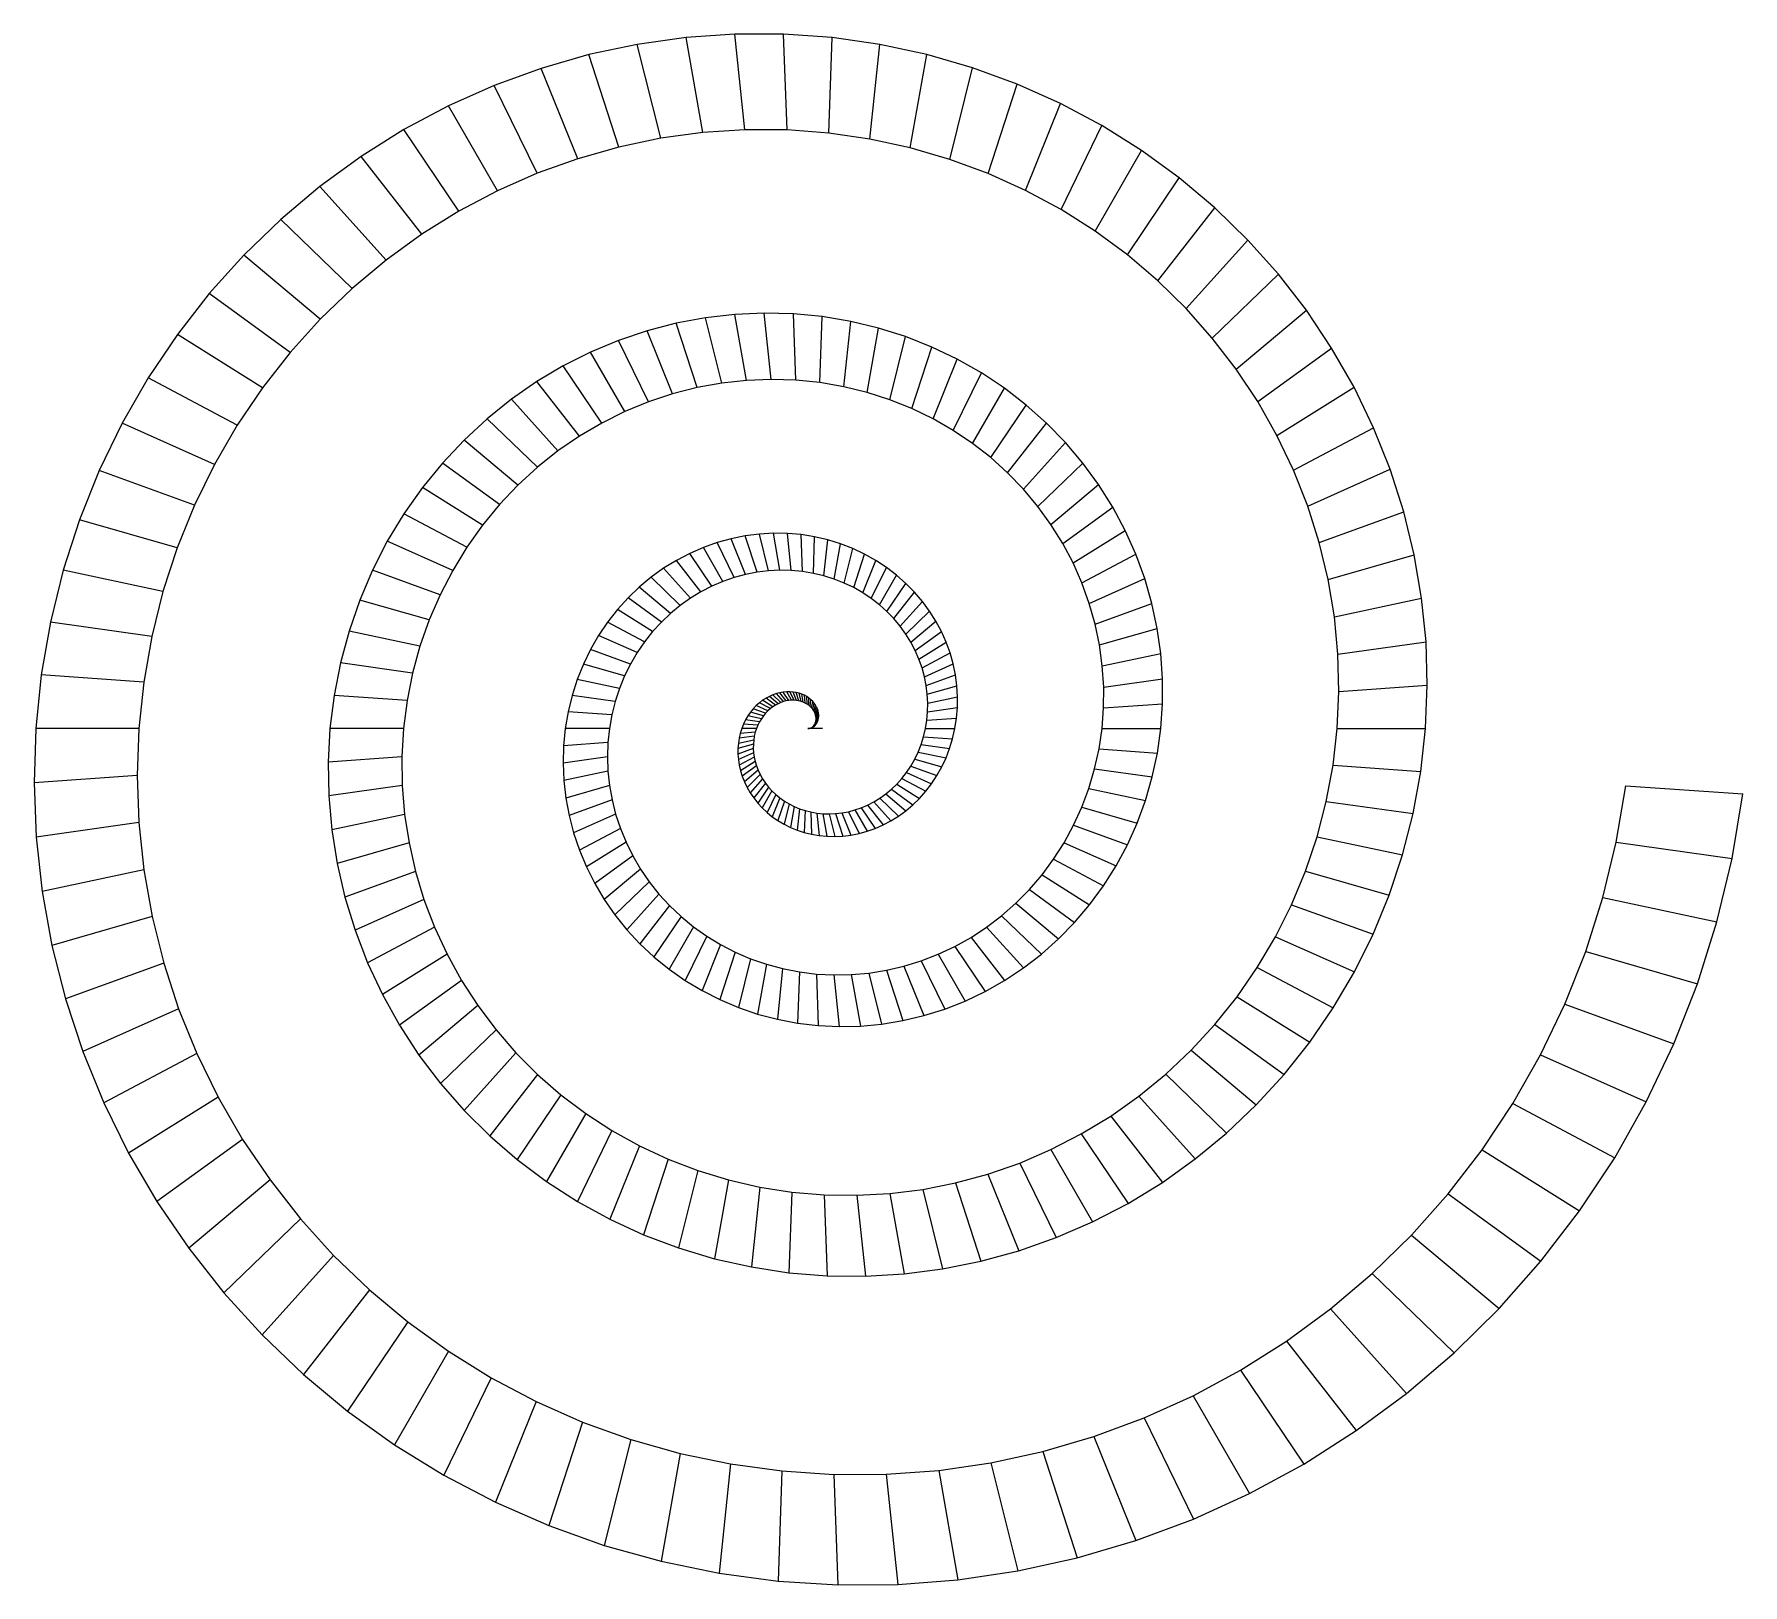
# Model space of a CAD drawing. Header units: metres. Extents: x -158 to 191, y -175 to 142.
import ezdxf

# ---------------------------------------------------------------- set-up
doc = ezdxf.new("R2010")
doc.units = ezdxf.units.M
for name, color, linetype in [('Fill', 3, 'CONTINUOUS'), ('Inner', 2, 'CONTINUOUS'), ('Outer', 1, 'CONTINUOUS')]:
    doc.layers.add(name, color=color, linetype=linetype)

msp = doc.modelspace()

# ---------------------------------------------------------------- linework, layer by layer
at = {"layer": 'Fill'}
for p, q in [((-30.02, 120.41), (-34.8, 139.56)), ((-21.44, 121.59), (-24.85, 140.96)), ((-12.84, 122.15), (-14.89, 141.65)), ((-4.26, 122.12), (-4.95, 141.64)), ((4.24, 121.48), (4.92, 140.94)), ((12.64, 120.26), (14.67, 139.56)), ((-38.55, 118.63), (-44.67, 137.47)), ((20.89, 118.47), (24.25, 137.51)), ((-46.97, 116.25), (-54.41, 134.67)), ((28.95, 116.11), (33.61, 134.81)), ((-55.24, 113.27), (-63.98, 131.18)), ((36.79, 113.21), (42.72, 131.47)), ((-63.33, 109.7), (-73.33, 127.02)), ((44.36, 109.79), (51.53, 127.53)), ((-71.19, 105.55), (-82.41, 122.18)), ((51.64, 105.87), (59.99, 123.01)), ((-78.78, 100.83), (-91.17, 116.7)), ((58.58, 101.47), (68.08, 117.92)), ((65.17, 96.62), (75.76, 112.32)), ((-86.05, 95.57), (-99.57, 110.58)), ((71.37, 91.35), (82.99, 106.22)), ((-92.98, 89.79), (-107.56, 103.87)), ((77.16, 85.69), (89.73, 99.66)), ((-99.51, 83.5), (-115.09, 96.57)), ((82.5, 79.67), (95.98, 92.68)), ((-105.63, 76.74), (-122.13, 88.73)), ((-17.57, 70.48), (-20.89, 83.8)), ((-12.53, 71.03), (-14.9, 84.49)), ((-7.49, 71.23), (-8.91, 84.76)), ((-2.48, 71.08), (-2.95, 84.61)), ((2.46, 70.58), (2.93, 84.04)), ((87.39, 73.33), (101.69, 85.32)), ((-111.28, 69.53), (-128.63, 80.38)), ((-27.59, 68.28), (-32.78, 81.14)), ((-22.6, 69.56), (-26.87, 82.68)), ((7.33, 69.74), (8.73, 83.07)), ((12.09, 68.57), (14.41, 81.7)), ((-37.33, 64.66), (-44.33, 76.79)), ((-32.51, 66.65), (-38.62, 79.17)), ((16.73, 67.08), (19.93, 79.95)), ((21.21, 65.28), (25.29, 77.83)), ((91.79, 66.69), (106.84, 77.62)), ((-42.04, 62.33), (-49.91, 73.99)), ((25.53, 63.19), (30.45, 75.36)), ((-116.43, 61.91), (-134.56, 71.55)), ((-46.6, 59.65), (-55.3, 70.78)), ((29.66, 60.81), (35.39, 72.55)), ((-50.99, 56.63), (-60.49, 67.19)), ((33.58, 58.17), (40.08, 69.43)), ((95.7, 59.8), (111.42, 69.62)), ((-55.19, 53.3), (-65.45, 63.21)), ((37.29, 55.28), (44.52, 66)), ((-121.07, 53.9), (-139.89, 62.28)), ((40.75, 52.16), (48.67, 62.3)), ((99.1, 52.69), (115.4, 61.36)), ((-59.17, 49.65), (-70.15, 58.86)), ((43.97, 48.83), (52.53, 58.34)), ((-125.15, 45.55), (-144.57, 52.62)), ((-62.91, 45.71), (-74.56, 54.17)), ((46.92, 45.31), (56.08, 54.15)), ((101.98, 45.4), (118.79, 52.89)), ((-66.39, 41.48), (-78.65, 49.15)), ((49.59, 41.61), (59.3, 49.76)), ((-128.66, 36.89), (-148.59, 42.61)), ((-69.58, 37), (-82.41, 43.82)), ((51.99, 37.77), (62.18, 45.18)), ((104.32, 37.97), (121.55, 44.24)), ((-12.7, 31.44), (-15.65, 38.74)), ((-10.36, 31.9), (-12.77, 39.32)), ((-8.02, 32.18), (-9.89, 39.69)), ((-5.7, 32.3), (-7.03, 39.85)), ((-3.39, 32.25), (-4.18, 39.81)), ((-1.12, 32.04), (-1.38, 39.57)), ((1.11, 31.67), (1.37, 39.13)), ((3.27, 31.16), (4.05, 38.51)), ((54.09, 33.8), (64.72, 40.44)), ((-72.47, 32.27), (-85.81, 38.2)), ((-19.6, 29.05), (-24.11, 35.74)), ((-17.33, 30.02), (-21.33, 36.95)), ((-15.03, 30.82), (-18.51, 37.95)), ((5.38, 30.49), (6.65, 37.71)), ((7.4, 29.69), (9.16, 36.74)), ((9.34, 28.76), (11.57, 35.61)), ((55.89, 29.72), (66.9, 35.57)), ((106.13, 30.43), (123.69, 35.47)), ((-131.57, 27.97), (-151.91, 32.29)), ((-75.04, 27.31), (-88.82, 32.33)), ((-23.96, 26.61), (-29.45, 32.7)), ((-21.81, 27.92), (-26.82, 34.32)), ((11.19, 27.7), (13.87, 34.32)), ((12.94, 26.54), (16.04, 32.89)), ((-28.02, 23.51), (-34.4, 28.87)), ((-26.03, 25.14), (-31.98, 30.88)), ((14.58, 25.26), (18.08, 31.32)), ((16.11, 23.89), (19.99, 29.63)), ((57.4, 25.55), (68.72, 30.6)), ((-77.26, 22.16), (-91.43, 26.22)), ((-29.9, 21.72), (-36.7, 26.66)), ((17.52, 22.43), (21.75, 27.84)), ((18.81, 20.89), (23.36, 25.94)), ((58.59, 21.33), (70.18, 25.54)), ((107.41, 22.83), (125.21, 26.61)), ((-133.85, 18.81), (-154.52, 21.72)), ((-33.32, 17.72), (-40.85, 21.72)), ((-31.67, 19.79), (-38.85, 24.28)), ((19.97, 19.28), (24.81, 23.96)), ((21, 17.62), (26.1, 21.9)), ((-79.14, 16.82), (-93.62, 19.9)), ((-34.83, 15.51), (-42.69, 19.01)), ((21.89, 15.91), (27.23, 19.78)), ((22.65, 14.16), (28.2, 17.62)), ((59.48, 17.06), (71.27, 20.44)), ((108.14, 15.2), (126.1, 17.72)), ((-36.2, 13.17), (-44.34, 16.14)), ((23.28, 12.38), (28.99, 15.42)), ((60.06, 12.77), (72, 15.3)), ((-135.5, 9.48), (-156.39, 10.94)), ((-80.64, 11.33), (-95.37, 13.4)), ((-37.4, 10.73), (-45.8, 13.13)), ((23.78, 10.59), (29.62, 13.19)), ((24.14, 8.78), (30.09, 10.95)), ((-38.45, 8.17), (-47.06, 10)), ((-4.96, 5.5), (-6.43, 7.14)), ((-4.41, 5.64), (-5.72, 7.32)), ((-3.87, 5.73), (-5.02, 7.44)), ((-3.33, 5.77), (-4.33, 7.51)), ((-2.82, 5.77), (-3.66, 7.51)), ((-2.32, 5.73), (-3.01, 7.46)), ((-1.84, 5.65), (-2.39, 7.36)), ((-1.38, 5.53), (-1.8, 7.21)), ((-0.95, 5.38), (-1.24, 7.02)), ((24.36, 6.99), (30.39, 8.71)), ((60.34, 8.48), (72.36, 10.17)), ((108.34, 7.58), (126.36, 8.84)), ((-81.77, 5.72), (-96.66, 6.76)), ((-39.32, 5.53), (-48.1, 6.76)), ((-8.63, 3.14), (-11.14, 4.05)), ((-8.15, 3.63), (-10.53, 4.69)), ((-7.65, 4.07), (-9.89, 5.26)), ((-7.14, 4.46), (-9.23, 5.77)), ((-6.6, 4.8), (-8.54, 6.21)), ((-6.06, 5.08), (-7.84, 6.58)), ((-5.51, 5.32), (-7.14, 6.89)), ((-0.55, 5.2), (-0.71, 6.79)), ((-0.17, 4.99), (-0.23, 6.52)), ((0.17, 4.76), (0.22, 6.22)), ((0.47, 4.5), (0.62, 5.89)), ((0.75, 4.23), (0.98, 5.54)), ((0.98, 3.95), (1.29, 5.18)), ((1.19, 3.65), (1.56, 4.79)), ((1.35, 3.35), (1.78, 4.4)), ((1.49, 3.05), (1.95, 4.01)), ((1.58, 2.74), (2.08, 3.61)), ((24.43, 3.43), (30.5, 4.29)), ((24.46, 5.2), (30.52, 6.49)), ((60.32, 4.22), (72.36, 5.06)), ((-136.5, 0), (-157.5, 0)), ((-82.5, 0), (-97.5, 0)), ((-40.5, 0), (-49.5, 0)), ((-40, 2.8), (-48.91, 3.42)), ((-10.5, 0), (-13.5, 0)), ((-10.21, 0.71), (-13.14, 0.92)), ((-9.87, 1.39), (-12.71, 1.79)), ((-9.49, 2.02), (-12.23, 2.6)), ((-9.08, 2.6), (-11.71, 3.36)), ((0, 0), (0, 0)), ((0.2, 0.01), (0.27, 0.02)), ((0.4, 0.06), (0.53, 0.07)), ((0.59, 0.13), (0.79, 0.17)), ((0.78, 0.22), (1.04, 0.3)), ((0.96, 0.35), (1.27, 0.46)), ((1.12, 0.5), (1.49, 0.66)), ((1.27, 0.67), (1.68, 0.89)), ((1.4, 0.87), (1.85, 1.16)), ((1.5, 1.09), (1.99, 1.45)), ((1.59, 1.33), (2.1, 1.76)), ((1.65, 2.44), (2.17, 3.22)), ((1.65, 1.59), (2.17, 2.1)), ((1.68, 2.15), (2.21, 2.83)), ((1.68, 1.86), (2.21, 2.46)), ((24.27, 1.7), (30.33, 2.12)), ((-40.8, -2.85), (-49.85, -3.49)), ((-11.13, -3.19), (-14.27, -4.09)), ((-11.06, -2.35), (-14.19, -3.02)), ((-10.93, -1.54), (-14.03, -1.97)), ((-10.74, -0.75), (-13.8, -0.97)), ((23.11, -3.25), (28.92, -4.06)), ((23.61, -1.65), (29.53, -2.06)), ((24, 0), (30, 0)), ((60, 0), (72, 0)), ((108, 0), (126, 0)), ((-82.83, -5.79), (-97.86, -6.84)), ((-40.9, -5.75), (-49.95, -7.02)), ((-11.14, -4.05), (-14.27, -5.19)), ((-11.08, -4.93), (-14.18, -6.32)), ((-10.95, -5.82), (-14.01, -7.45)), ((-10.75, -6.72), (-13.75, -8.59)), ((21.8, -6.25), (27.31, -7.83)), ((22.5, -4.78), (28.18, -5.99)), ((59.39, -4.15), (71.29, -4.99)), ((-136.83, -9.57), (-157.85, -11.04)), ((-40.8, -8.67), (-49.79, -10.58)), ((-10.48, -7.62), (-13.4, -9.73)), ((-10.14, -8.51), (-12.95, -10.87)), ((-9.73, -9.39), (-12.41, -11.99)), ((-9.24, -10.26), (-11.78, -13.08)), ((19.16, -10.19), (24.05, -12.79)), ((20.12, -8.96), (25.24, -11.24)), ((21, -7.64), (26.33, -9.58)), ((58.49, -8.22), (70.25, -9.87)), ((107.14, -7.49), (125.03, -8.74)), ((-82.76, -11.63), (-97.74, -13.74)), ((-40.48, -11.61), (-49.39, -14.16)), ((-8.68, -11.1), (-11.06, -14.15)), ((-8.04, -11.92), (-10.24, -15.18)), ((-7.33, -12.7), (-9.33, -16.17)), ((-6.56, -13.44), (-8.34, -17.1)), ((15.89, -13.33), (19.97, -16.76)), ((17.04, -12.38), (21.41, -15.55)), ((18.13, -11.33), (22.77, -14.23)), ((57.33, -12.19), (68.87, -14.64)), ((166.86, -11.67), (190.73, -13.34)), ((-39.95, -14.54), (-48.72, -17.73)), ((-5.71, -14.14), (-7.26, -17.97)), ((-4.8, -14.78), (-6.1, -18.77)), ((-3.83, -15.36), (-4.86, -19.5)), ((-2.8, -15.88), (-3.55, -20.15)), ((-1.72, -16.34), (-2.18, -20.71)), ((-0.58, -16.71), (-0.74, -21.18)), ((0.59, -17.01), (0.75, -21.55)), ((1.81, -17.23), (2.29, -21.81)), ((3.06, -17.36), (3.87, -21.96)), ((4.34, -17.4), (5.48, -21.99)), ((5.64, -17.35), (7.12, -21.91)), ((6.95, -17.2), (8.77, -21.71)), ((8.27, -16.95), (10.43, -21.38)), ((9.58, -16.6), (12.08, -20.93)), ((10.89, -16.15), (13.73, -20.35)), ((12.19, -15.6), (15.35, -19.64)), ((13.45, -14.94), (16.93, -18.81)), ((14.69, -14.19), (18.48, -17.85)), ((55.89, -16.03), (67.17, -19.26)), ((105.76, -14.86), (123.46, -17.35)), ((-136.49, -19.18), (-157.42, -22.12)), ((-82.27, -17.49), (-97.14, -20.65)), ((-39.22, -17.46), (-47.8, -21.28)), ((-38.26, -20.35), (-46.62, -24.79)), ((54.21, -19.73), (65.17, -23.72)), ((-81.37, -23.33), (-96.04, -27.54)), ((-37.1, -23.18), (-45.18, -28.23)), ((52.28, -23.28), (62.88, -27.99)), ((103.89, -22.08), (121.3, -25.78)), ((164.92, -23.18), (188.55, -26.5)), ((-35.73, -25.96), (-43.49, -31.6)), ((50.12, -26.65), (60.31, -32.07)), ((-135.48, -28.8), (-156.22, -33.2)), ((-80.05, -29.14), (-94.46, -34.38)), ((-34.15, -28.65), (-41.55, -34.87)), ((-32.36, -31.25), (-39.36, -38.01)), ((47.76, -29.84), (57.48, -35.92)), ((101.52, -29.11), (118.57, -34)), ((-30.38, -33.74), (-36.94, -41.03)), ((45.19, -32.83), (54.41, -39.53)), ((162.18, -34.47), (185.46, -39.42)), ((-78.32, -34.87), (-92.38, -41.13)), ((-28.21, -36.11), (-34.29, -43.89)), ((-25.86, -38.34), (-31.41, -46.57)), ((39.53, -38.18), (47.64, -46)), ((42.44, -35.62), (51.13, -42.9)), ((98.69, -35.92), (115.29, -41.96)), ((-133.79, -38.36), (-154.23, -44.22)), ((-76.17, -40.5), (-89.83, -47.76)), ((-23.33, -40.41), (-28.33, -49.07)), ((36.47, -40.51), (43.97, -48.83)), ((-20.64, -42.32), (-25.06, -51.37)), ((-17.8, -44.05), (-21.6, -53.45)), ((29.98, -44.45), (36.17, -53.62)), ((33.28, -42.6), (40.14, -51.37)), ((95.4, -42.47), (111.48, -49.63)), ((-131.42, -47.83), (-151.46, -55.13)), ((-73.62, -46), (-86.8, -54.24)), ((-14.81, -45.59), (-17.97, -55.29)), ((-11.7, -46.93), (-14.18, -56.89)), ((-8.47, -48.05), (-10.27, -58.23)), ((19.58, -48.47), (23.66, -58.55)), ((23.11, -47.39), (27.91, -57.21)), ((26.58, -46.04), (32.08, -55.57)), ((91.68, -48.75), (107.16, -56.98)), ((158.68, -45.5), (181.5, -52.04)), ((-70.68, -51.35), (-83.3, -60.52)), ((-5.15, -48.96), (-6.23, -59.3)), ((-1.73, -49.63), (-2.1, -60.09)), ((1.75, -50.06), (2.12, -60.59)), ((5.28, -50.25), (6.39, -60.79)), ((8.85, -50.19), (10.7, -60.69)), ((12.43, -49.87), (15.03, -60.29)), ((16.02, -49.3), (19.36, -59.57)), ((87.56, -54.71), (102.37, -63.97)), ((-128.38, -57.16), (-147.93, -65.86)), ((-67.34, -56.51), (-79.34, -66.58)), ((154.44, -56.21), (176.68, -64.31)), ((-63.63, -61.45), (-74.95, -72.38)), ((83.05, -60.34), (97.13, -70.57)), ((-59.56, -66.14), (-70.13, -77.89)), ((78.19, -65.61), (91.47, -76.75)), ((-124.67, -66.29), (-143.63, -76.37)), ((149.48, -66.55), (171.04, -76.15)), ((-55.14, -70.57), (-64.91, -83.08)), ((73.01, -70.5), (85.43, -82.5)), ((-120.32, -75.19), (-138.58, -86.6)), ((-50.39, -74.71), (-59.3, -87.92)), ((67.52, -74.99), (79.03, -87.77)), ((143.83, -76.48), (164.61, -87.53)), ((-45.33, -78.52), (-53.33, -92.38)), ((61.77, -79.06), (72.31, -92.56)), ((-39.99, -81.99), (-47.03, -96.43)), ((55.78, -82.69), (65.32, -96.84)), ((-115.33, -83.79), (-132.81, -96.49)), ((-34.38, -85.1), (-40.43, -100.06)), ((49.58, -85.88), (58.08, -100.6)), ((137.54, -85.94), (157.44, -98.38)), ((-28.53, -87.82), (-33.54, -103.23)), ((-22.47, -90.14), (-26.41, -105.92)), ((43.22, -88.61), (50.64, -103.83)), ((-109.73, -92.07), (-126.33, -106)), ((-16.23, -92.04), (-19.07, -108.13)), ((-9.83, -93.51), (-11.54, -109.82)), ((23.43, -93.99), (27.48, -110.23)), ((30.11, -92.67), (35.3, -108.65)), ((36.72, -90.88), (43.04, -106.52)), ((-3.3, -94.53), (-3.88, -110.99)), ((3.32, -95.1), (3.9, -111.62)), ((10.01, -95.2), (11.74, -111.71)), ((16.72, -94.83), (19.62, -111.25)), ((130.62, -94.9), (149.55, -108.66)), ((-103.53, -99.98), (-119.16, -115.07)), ((123.13, -103.32), (141.01, -118.32)), ((-96.76, -107.46), (-111.35, -123.66)), ((115.11, -111.16), (131.85, -127.32)), ((-89.45, -114.49), (-102.91, -131.72)), ((106.6, -118.39), (122.12, -135.63)), ((-81.63, -121.02), (-93.9, -139.21)), ((97.64, -124.97), (111.88, -143.2)), ((-73.33, -127.02), (-84.33, -146.07)), ((-64.6, -132.44), (-74.27, -152.28)), ((88.28, -130.89), (101.18, -150.01)), ((-55.46, -137.27), (-63.75, -157.79)), ((78.58, -136.11), (90.08, -156.03)), ((-45.96, -141.46), (-52.82, -162.57)), ((68.59, -140.62), (78.64, -161.23)), ((-36.15, -145), (-41.54, -166.6)), ((58.34, -144.41), (66.91, -165.61)), ((-26.07, -147.85), (-29.95, -169.84)), ((37.34, -149.75), (42.84, -171.81)), ((47.91, -147.45), (54.96, -169.14)), ((-15.77, -150), (-18.11, -172.28)), ((-5.29, -151.43), (-6.07, -173.89)), ((5.31, -152.13), (6.1, -174.65)), ((15.99, -152.09), (18.35, -174.57)), ((26.68, -151.3), (30.61, -173.62))]:
    msp.add_line(p, q, dxfattribs=at)
at = {"layer": 'Inner'}
for p, q in [((-12.84, 122.15), (-21.44, 121.59)), ((-4.26, 122.12), (-12.84, 122.15)), ((4.24, 121.48), (-4.26, 122.12)), ((-38.55, 118.63), (-46.97, 116.25)), ((-30.02, 120.41), (-38.55, 118.63)), ((-21.44, 121.59), (-30.02, 120.41)), ((12.64, 120.26), (4.24, 121.48)), ((20.89, 118.47), (12.64, 120.26)), ((-46.97, 116.25), (-55.24, 113.27)), ((28.95, 116.11), (20.89, 118.47)), ((36.79, 113.21), (28.95, 116.11)), ((-55.24, 113.27), (-63.33, 109.7)), ((44.36, 109.79), (36.79, 113.21)), ((-63.33, 109.7), (-71.19, 105.55)), ((51.64, 105.87), (44.36, 109.79)), ((-71.19, 105.55), (-78.78, 100.83)), ((58.58, 101.47), (51.64, 105.87)), ((65.17, 96.62), (58.58, 101.47)), ((-78.78, 100.83), (-86.05, 95.57)), ((-86.05, 95.57), (-92.98, 89.79)), ((71.37, 91.35), (65.17, 96.62)), ((77.16, 85.69), (71.37, 91.35)), ((-92.98, 89.79), (-99.51, 83.5)), ((82.5, 79.67), (77.16, 85.69)), ((-99.51, 83.5), (-105.63, 76.74)), ((-105.63, 76.74), (-111.28, 69.53)), ((87.39, 73.33), (82.5, 79.67)), ((91.79, 66.69), (87.39, 73.33)), ((-17.57, 70.48), (-22.6, 69.56)), ((-12.53, 71.03), (-17.57, 70.48)), ((-7.49, 71.23), (-12.53, 71.03)), ((-2.48, 71.08), (-7.49, 71.23)), ((2.46, 70.58), (-2.48, 71.08)), ((7.33, 69.74), (2.46, 70.58)), ((12.09, 68.57), (7.33, 69.74)), ((-111.28, 69.53), (-116.43, 61.91)), ((-32.51, 66.65), (-37.33, 64.66)), ((-27.59, 68.28), (-32.51, 66.65)), ((-22.6, 69.56), (-27.59, 68.28)), ((16.73, 67.08), (12.09, 68.57)), ((21.21, 65.28), (16.73, 67.08)), ((95.7, 59.8), (91.79, 66.69)), ((-37.33, 64.66), (-42.04, 62.33)), ((25.53, 63.19), (21.21, 65.28)), ((29.66, 60.81), (25.53, 63.19)), ((-116.43, 61.91), (-121.07, 53.9)), ((-46.6, 59.65), (-50.99, 56.63)), ((-42.04, 62.33), (-46.6, 59.65)), ((33.58, 58.17), (29.66, 60.81)), ((99.1, 52.69), (95.7, 59.8)), ((-50.99, 56.63), (-55.19, 53.3)), ((37.29, 55.28), (33.58, 58.17)), ((-121.07, 53.9), (-125.15, 45.55)), ((-55.19, 53.3), (-59.17, 49.65)), ((40.75, 52.16), (37.29, 55.28)), ((101.98, 45.4), (99.1, 52.69)), ((-59.17, 49.65), (-62.91, 45.71)), ((43.97, 48.83), (40.75, 52.16)), ((46.92, 45.31), (43.97, 48.83)), ((-125.15, 45.55), (-128.66, 36.89)), ((-62.91, 45.71), (-66.39, 41.48)), ((104.32, 37.97), (101.98, 45.4)), ((49.59, 41.61), (46.92, 45.31)), ((-66.39, 41.48), (-69.58, 37)), ((51.99, 37.77), (49.59, 41.61)), ((-128.66, 36.89), (-131.57, 27.97)), ((-69.58, 37), (-72.47, 32.27)), ((54.09, 33.8), (51.99, 37.77)), ((106.13, 30.43), (104.32, 37.97)), ((-72.47, 32.27), (-75.04, 27.31)), ((-12.7, 31.44), (-15.03, 30.82)), ((-10.36, 31.9), (-12.7, 31.44)), ((-8.02, 32.18), (-10.36, 31.9)), ((-5.7, 32.3), (-8.02, 32.18)), ((-3.39, 32.25), (-5.7, 32.3)), ((-1.12, 32.04), (-3.39, 32.25)), ((1.11, 31.67), (-1.12, 32.04)), ((3.27, 31.16), (1.11, 31.67)), ((55.89, 29.72), (54.09, 33.8)), ((-131.57, 27.97), (-133.85, 18.81)), ((-21.81, 27.92), (-23.96, 26.61)), ((-19.6, 29.05), (-21.81, 27.92)), ((-17.33, 30.02), (-19.6, 29.05)), ((-15.03, 30.82), (-17.33, 30.02)), ((5.38, 30.49), (3.27, 31.16)), ((7.4, 29.69), (5.38, 30.49)), ((9.34, 28.76), (7.4, 29.69)), ((11.19, 27.7), (9.34, 28.76)), ((57.4, 25.55), (55.89, 29.72)), ((107.41, 22.83), (106.13, 30.43)), ((-75.04, 27.31), (-77.26, 22.16)), ((-26.03, 25.14), (-28.02, 23.51)), ((-23.96, 26.61), (-26.03, 25.14)), ((12.94, 26.54), (11.19, 27.7)), ((14.58, 25.26), (12.94, 26.54)), ((16.11, 23.89), (14.58, 25.26)), ((58.59, 21.33), (57.4, 25.55)), ((-77.26, 22.16), (-79.14, 16.82)), ((-29.9, 21.72), (-31.67, 19.79)), ((-28.02, 23.51), (-29.9, 21.72)), ((17.52, 22.43), (16.11, 23.89)), ((18.81, 20.89), (17.52, 22.43)), ((59.48, 17.06), (58.59, 21.33)), ((108.14, 15.2), (107.41, 22.83)), ((-133.85, 18.81), (-135.5, 9.48)), ((-33.32, 17.72), (-34.83, 15.51)), ((-31.67, 19.79), (-33.32, 17.72)), ((19.97, 19.28), (18.81, 20.89)), ((21, 17.62), (19.97, 19.28)), ((21.89, 15.91), (21, 17.62)), ((-79.14, 16.82), (-80.64, 11.33)), ((-34.83, 15.51), (-36.2, 13.17)), ((22.65, 14.16), (21.89, 15.91)), ((23.28, 12.38), (22.65, 14.16)), ((60.06, 12.77), (59.48, 17.06)), ((108.34, 7.58), (108.14, 15.2)), ((-80.64, 11.33), (-81.77, 5.72)), ((-37.4, 10.73), (-38.45, 8.17)), ((-36.2, 13.17), (-37.4, 10.73)), ((23.78, 10.59), (23.28, 12.38)), ((24.14, 8.78), (23.78, 10.59)), ((60.34, 8.48), (60.06, 12.77)), ((-135.5, 9.48), (-136.5, 0)), ((-38.45, 8.17), (-39.32, 5.53)), ((24.36, 6.99), (24.14, 8.78)), ((24.46, 5.2), (24.36, 6.99)), ((60.32, 4.22), (60.34, 8.48)), ((108, 0), (108.34, 7.58)), ((-81.77, 5.72), (-82.5, 0)), ((-39.32, 5.53), (-40, 2.8)), ((-8.15, 3.63), (-8.63, 3.14)), ((-7.65, 4.07), (-8.15, 3.63)), ((-7.14, 4.46), (-7.65, 4.07)), ((-6.6, 4.8), (-7.14, 4.46)), ((-6.06, 5.08), (-6.6, 4.8)), ((-5.51, 5.32), (-6.06, 5.08)), ((-4.96, 5.5), (-5.51, 5.32)), ((-4.41, 5.64), (-4.96, 5.5)), ((-3.87, 5.73), (-4.41, 5.64)), ((-3.33, 5.77), (-3.87, 5.73)), ((-2.82, 5.77), (-3.33, 5.77)), ((-2.32, 5.73), (-2.82, 5.77)), ((-1.84, 5.65), (-2.32, 5.73)), ((-1.38, 5.53), (-1.84, 5.65)), ((-0.95, 5.38), (-1.38, 5.53)), ((-0.55, 5.2), (-0.95, 5.38)), ((-0.17, 4.99), (-0.55, 5.2)), ((0.17, 4.76), (-0.17, 4.99)), ((0.47, 4.5), (0.17, 4.76)), ((0.75, 4.23), (0.47, 4.5)), ((0.98, 3.95), (0.75, 4.23)), ((1.19, 3.65), (0.98, 3.95)), ((1.35, 3.35), (1.19, 3.65)), ((24.43, 3.43), (24.46, 5.2)), ((60, 0), (60.32, 4.22)), ((-136.5, 0), (-136.83, -9.57)), ((-82.5, 0), (-82.83, -5.79)), ((-40.5, 0), (-40.8, -2.85)), ((-40, 2.8), (-40.5, 0)), ((-10.5, 0), (-10.74, -0.75)), ((-10.21, 0.71), (-10.5, 0)), ((-9.87, 1.39), (-10.21, 0.71)), ((-9.49, 2.02), (-9.87, 1.39)), ((-9.08, 2.6), (-9.49, 2.02)), ((-8.63, 3.14), (-9.08, 2.6)), ((0, 0), (0.2, 0.01)), ((3, 0), (0, 0)), ((0.2, 0.01), (0.4, 0.06)), ((0.4, 0.06), (0.59, 0.13)), ((0.59, 0.13), (0.78, 0.22)), ((0.78, 0.22), (0.96, 0.35)), ((0.96, 0.35), (1.12, 0.5)), ((1.12, 0.5), (1.27, 0.67)), ((1.27, 0.67), (1.4, 0.87)), ((1.49, 3.05), (1.35, 3.35)), ((1.4, 0.87), (1.5, 1.09)), ((1.58, 2.74), (1.49, 3.05)), ((1.5, 1.09), (1.59, 1.33)), ((1.65, 2.44), (1.58, 2.74)), ((1.59, 1.33), (1.65, 1.59)), ((1.68, 2.15), (1.65, 2.44)), ((1.65, 1.59), (1.68, 1.86)), ((1.68, 1.86), (1.68, 2.15)), ((24, 0), (24.27, 1.7)), ((24.27, 1.7), (24.43, 3.43)), ((-40.8, -2.85), (-40.9, -5.75)), ((-11.13, -3.19), (-11.14, -4.05)), ((-11.06, -2.35), (-11.13, -3.19)), ((-10.93, -1.54), (-11.06, -2.35)), ((-10.74, -0.75), (-10.93, -1.54)), ((22.5, -4.78), (23.11, -3.25)), ((23.11, -3.25), (23.61, -1.65)), ((23.61, -1.65), (24, 0)), ((59.39, -4.15), (60, 0)), ((107.14, -7.49), (108, 0)), ((-82.83, -5.79), (-82.76, -11.63)), ((-40.9, -5.75), (-40.8, -8.67)), ((-11.14, -4.05), (-11.08, -4.93)), ((-11.08, -4.93), (-10.95, -5.82)), ((-10.95, -5.82), (-10.75, -6.72)), ((-10.75, -6.72), (-10.48, -7.62)), ((21, -7.64), (21.8, -6.25)), ((21.8, -6.25), (22.5, -4.78)), ((58.49, -8.22), (59.39, -4.15)), ((-136.83, -9.57), (-136.49, -19.18)), ((-40.8, -8.67), (-40.48, -11.61)), ((-10.48, -7.62), (-10.14, -8.51)), ((-10.14, -8.51), (-9.73, -9.39)), ((-9.73, -9.39), (-9.24, -10.26)), ((-9.24, -10.26), (-8.68, -11.1)), ((18.13, -11.33), (19.16, -10.19)), ((19.16, -10.19), (20.12, -8.96)), ((20.12, -8.96), (21, -7.64)), ((57.33, -12.19), (58.49, -8.22)), ((105.76, -14.86), (107.14, -7.49)), ((-82.76, -11.63), (-82.27, -17.49)), ((-40.48, -11.61), (-39.95, -14.54)), ((-8.68, -11.1), (-8.04, -11.92)), ((-8.04, -11.92), (-7.33, -12.7)), ((-7.33, -12.7), (-6.56, -13.44)), ((-6.56, -13.44), (-5.71, -14.14)), ((14.69, -14.19), (15.89, -13.33)), ((15.89, -13.33), (17.04, -12.38)), ((17.04, -12.38), (18.13, -11.33)), ((55.89, -16.03), (57.33, -12.19)), ((164.92, -23.18), (166.86, -11.67)), ((-39.95, -14.54), (-39.22, -17.46)), ((-5.71, -14.14), (-4.8, -14.78)), ((-4.8, -14.78), (-3.83, -15.36)), ((-3.83, -15.36), (-2.8, -15.88)), ((-2.8, -15.88), (-1.72, -16.34)), ((-1.72, -16.34), (-0.58, -16.71)), ((-0.58, -16.71), (0.59, -17.01)), ((0.59, -17.01), (1.81, -17.23)), ((1.81, -17.23), (3.06, -17.36)), ((3.06, -17.36), (4.34, -17.4)), ((4.34, -17.4), (5.64, -17.35)), ((5.64, -17.35), (6.95, -17.2)), ((6.95, -17.2), (8.27, -16.95)), ((8.27, -16.95), (9.58, -16.6)), ((9.58, -16.6), (10.89, -16.15)), ((10.89, -16.15), (12.19, -15.6)), ((12.19, -15.6), (13.45, -14.94)), ((13.45, -14.94), (14.69, -14.19)), ((54.21, -19.73), (55.89, -16.03)), ((103.89, -22.08), (105.76, -14.86)), ((-136.49, -19.18), (-135.48, -28.8)), ((-82.27, -17.49), (-81.37, -23.33)), ((-39.22, -17.46), (-38.26, -20.35)), ((-38.26, -20.35), (-37.1, -23.18)), ((52.28, -23.28), (54.21, -19.73)), ((-81.37, -23.33), (-80.05, -29.14)), ((-37.1, -23.18), (-35.73, -25.96)), ((50.12, -26.65), (52.28, -23.28)), ((101.52, -29.11), (103.89, -22.08)), ((162.18, -34.47), (164.92, -23.18)), ((-35.73, -25.96), (-34.15, -28.65)), ((47.76, -29.84), (50.12, -26.65)), ((-135.48, -28.8), (-133.79, -38.36)), ((-80.05, -29.14), (-78.32, -34.87)), ((-34.15, -28.65), (-32.36, -31.25)), ((-32.36, -31.25), (-30.38, -33.74)), ((45.19, -32.83), (47.76, -29.84)), ((98.69, -35.92), (101.52, -29.11)), ((-30.38, -33.74), (-28.21, -36.11)), ((42.44, -35.62), (45.19, -32.83)), ((158.68, -45.5), (162.18, -34.47)), ((-78.32, -34.87), (-76.17, -40.5)), ((-28.21, -36.11), (-25.86, -38.34)), ((-25.86, -38.34), (-23.33, -40.41)), ((36.47, -40.51), (39.53, -38.18)), ((39.53, -38.18), (42.44, -35.62)), ((95.4, -42.47), (98.69, -35.92)), ((-133.79, -38.36), (-131.42, -47.83)), ((-76.17, -40.5), (-73.62, -46)), ((-23.33, -40.41), (-20.64, -42.32)), ((33.28, -42.6), (36.47, -40.51)), ((-20.64, -42.32), (-17.8, -44.05)), ((-17.8, -44.05), (-14.81, -45.59)), ((26.58, -46.04), (29.98, -44.45)), ((29.98, -44.45), (33.28, -42.6)), ((91.68, -48.75), (95.4, -42.47)), ((-131.42, -47.83), (-128.38, -57.16)), ((-73.62, -46), (-70.68, -51.35)), ((-14.81, -45.59), (-11.7, -46.93)), ((-11.7, -46.93), (-8.47, -48.05)), ((-8.47, -48.05), (-5.15, -48.96)), ((16.02, -49.3), (19.58, -48.47)), ((19.58, -48.47), (23.11, -47.39)), ((23.11, -47.39), (26.58, -46.04)), ((87.56, -54.71), (91.68, -48.75)), ((154.44, -56.21), (158.68, -45.5)), ((-70.68, -51.35), (-67.34, -56.51)), ((-5.15, -48.96), (-1.73, -49.63)), ((-1.73, -49.63), (1.75, -50.06)), ((1.75, -50.06), (5.28, -50.25)), ((5.28, -50.25), (8.85, -50.19)), ((8.85, -50.19), (12.43, -49.87)), ((12.43, -49.87), (16.02, -49.3)), ((83.05, -60.34), (87.56, -54.71)), ((-128.38, -57.16), (-124.67, -66.29)), ((-67.34, -56.51), (-63.63, -61.45)), ((149.48, -66.55), (154.44, -56.21)), ((-63.63, -61.45), (-59.56, -66.14)), ((78.19, -65.61), (83.05, -60.34)), ((-59.56, -66.14), (-55.14, -70.57)), ((73.01, -70.5), (78.19, -65.61)), ((-124.67, -66.29), (-120.32, -75.19)), ((143.83, -76.48), (149.48, -66.55)), ((-55.14, -70.57), (-50.39, -74.71)), ((67.52, -74.99), (73.01, -70.5)), ((-120.32, -75.19), (-115.33, -83.79)), ((-50.39, -74.71), (-45.33, -78.52)), ((61.77, -79.06), (67.52, -74.99)), ((137.54, -85.94), (143.83, -76.48)), ((-45.33, -78.52), (-39.99, -81.99)), ((55.78, -82.69), (61.77, -79.06)), ((-39.99, -81.99), (-34.38, -85.1)), ((49.58, -85.88), (55.78, -82.69)), ((-115.33, -83.79), (-109.73, -92.07)), ((-34.38, -85.1), (-28.53, -87.82)), ((43.22, -88.61), (49.58, -85.88)), ((130.62, -94.9), (137.54, -85.94)), ((-28.53, -87.82), (-22.47, -90.14)), ((-22.47, -90.14), (-16.23, -92.04)), ((36.72, -90.88), (43.22, -88.61)), ((-109.73, -92.07), (-103.53, -99.98)), ((-16.23, -92.04), (-9.83, -93.51)), ((-9.83, -93.51), (-3.3, -94.53)), ((16.72, -94.83), (23.43, -93.99)), ((23.43, -93.99), (30.11, -92.67)), ((30.11, -92.67), (36.72, -90.88)), ((-3.3, -94.53), (3.32, -95.1)), ((3.32, -95.1), (10.01, -95.2)), ((10.01, -95.2), (16.72, -94.83)), ((123.13, -103.32), (130.62, -94.9)), ((-103.53, -99.98), (-96.76, -107.46)), ((115.11, -111.16), (123.13, -103.32)), ((-96.76, -107.46), (-89.45, -114.49)), ((106.6, -118.39), (115.11, -111.16)), ((-89.45, -114.49), (-81.63, -121.02)), ((97.64, -124.97), (106.6, -118.39)), ((-81.63, -121.02), (-73.33, -127.02)), ((88.28, -130.89), (97.64, -124.97)), ((-73.33, -127.02), (-64.6, -132.44)), ((-64.6, -132.44), (-55.46, -137.27)), ((78.58, -136.11), (88.28, -130.89)), ((-55.46, -137.27), (-45.96, -141.46)), ((68.59, -140.62), (78.58, -136.11)), ((-45.96, -141.46), (-36.15, -145)), ((58.34, -144.41), (68.59, -140.62)), ((-36.15, -145), (-26.07, -147.85)), ((47.91, -147.45), (58.34, -144.41)), ((-26.07, -147.85), (-15.77, -150)), ((26.68, -151.3), (37.34, -149.75)), ((37.34, -149.75), (47.91, -147.45)), ((-15.77, -150), (-5.29, -151.43)), ((-5.29, -151.43), (5.31, -152.13)), ((5.31, -152.13), (15.99, -152.09)), ((15.99, -152.09), (26.68, -151.3))]:
    msp.add_line(p, q, dxfattribs=at)
at = {"layer": 'Outer'}
for p, q in [((-34.8, 139.56), (-44.67, 137.47)), ((-24.85, 140.96), (-34.8, 139.56)), ((-14.89, 141.65), (-24.85, 140.96)), ((-4.95, 141.64), (-14.89, 141.65)), ((4.92, 140.94), (-4.95, 141.64)), ((14.67, 139.56), (4.92, 140.94)), ((24.25, 137.51), (14.67, 139.56)), ((-44.67, 137.47), (-54.41, 134.67)), ((33.61, 134.81), (24.25, 137.51)), ((-54.41, 134.67), (-63.98, 131.18)), ((42.72, 131.47), (33.61, 134.81)), ((-63.98, 131.18), (-73.33, 127.02)), ((51.53, 127.53), (42.72, 131.47)), ((-73.33, 127.02), (-82.41, 122.18)), ((59.99, 123.01), (51.53, 127.53)), ((-82.41, 122.18), (-91.17, 116.7)), ((68.08, 117.92), (59.99, 123.01)), ((-91.17, 116.7), (-99.57, 110.58)), ((75.76, 112.32), (68.08, 117.92)), ((82.99, 106.22), (75.76, 112.32)), ((-99.57, 110.58), (-107.56, 103.87)), ((89.73, 99.66), (82.99, 106.22)), ((-107.56, 103.87), (-115.09, 96.57)), ((95.98, 92.68), (89.73, 99.66)), ((-115.09, 96.57), (-122.13, 88.73)), ((101.69, 85.32), (95.98, 92.68)), ((-122.13, 88.73), (-128.63, 80.38)), ((-20.89, 83.8), (-26.87, 82.68)), ((-14.9, 84.49), (-20.89, 83.8)), ((-8.91, 84.76), (-14.9, 84.49)), ((-2.95, 84.61), (-8.91, 84.76)), ((2.93, 84.04), (-2.95, 84.61)), ((8.73, 83.07), (2.93, 84.04)), ((106.84, 77.62), (101.69, 85.32)), ((-128.63, 80.38), (-134.56, 71.55)), ((-32.78, 81.14), (-38.62, 79.17)), ((-26.87, 82.68), (-32.78, 81.14)), ((14.41, 81.7), (8.73, 83.07)), ((19.93, 79.95), (14.41, 81.7)), ((-44.33, 76.79), (-49.91, 73.99)), ((-38.62, 79.17), (-44.33, 76.79)), ((25.29, 77.83), (19.93, 79.95)), ((30.45, 75.36), (25.29, 77.83)), ((111.42, 69.62), (106.84, 77.62)), ((-49.91, 73.99), (-55.3, 70.78)), ((35.39, 72.55), (30.45, 75.36)), ((-134.56, 71.55), (-139.89, 62.28)), ((-55.3, 70.78), (-60.49, 67.19)), ((40.08, 69.43), (35.39, 72.55)), ((-60.49, 67.19), (-65.45, 63.21)), ((44.52, 66), (40.08, 69.43)), ((115.4, 61.36), (111.42, 69.62)), ((-65.45, 63.21), (-70.15, 58.86)), ((48.67, 62.3), (44.52, 66)), ((-139.89, 62.28), (-144.57, 52.62)), ((52.53, 58.34), (48.67, 62.3)), ((118.79, 52.89), (115.4, 61.36)), ((-70.15, 58.86), (-74.56, 54.17)), ((56.08, 54.15), (52.53, 58.34)), ((-144.57, 52.62), (-148.59, 42.61)), ((-74.56, 54.17), (-78.65, 49.15)), ((59.3, 49.76), (56.08, 54.15)), ((121.55, 44.24), (118.79, 52.89)), ((-78.65, 49.15), (-82.41, 43.82)), ((62.18, 45.18), (59.3, 49.76)), ((-148.59, 42.61), (-151.91, 32.29)), ((-82.41, 43.82), (-85.81, 38.2)), ((64.72, 40.44), (62.18, 45.18)), ((123.69, 35.47), (121.55, 44.24)), ((-15.65, 38.74), (-18.51, 37.95)), ((-12.77, 39.32), (-15.65, 38.74)), ((-9.89, 39.69), (-12.77, 39.32)), ((-7.03, 39.85), (-9.89, 39.69)), ((-4.18, 39.81), (-7.03, 39.85)), ((-1.38, 39.57), (-4.18, 39.81)), ((1.37, 39.13), (-1.38, 39.57)), ((4.05, 38.51), (1.37, 39.13)), ((6.65, 37.71), (4.05, 38.51)), ((66.9, 35.57), (64.72, 40.44)), ((-85.81, 38.2), (-88.82, 32.33)), ((-24.11, 35.74), (-26.82, 34.32)), ((-21.33, 36.95), (-24.11, 35.74)), ((-18.51, 37.95), (-21.33, 36.95)), ((9.16, 36.74), (6.65, 37.71)), ((11.57, 35.61), (9.16, 36.74)), ((13.87, 34.32), (11.57, 35.61)), ((68.72, 30.6), (66.9, 35.57)), ((125.21, 26.61), (123.69, 35.47)), ((-151.91, 32.29), (-154.52, 21.72)), ((-88.82, 32.33), (-91.43, 26.22)), ((-29.45, 32.7), (-31.98, 30.88)), ((-26.82, 34.32), (-29.45, 32.7)), ((16.04, 32.89), (13.87, 34.32)), ((18.08, 31.32), (16.04, 32.89)), ((-34.4, 28.87), (-36.7, 26.66)), ((-31.98, 30.88), (-34.4, 28.87)), ((19.99, 29.63), (18.08, 31.32)), ((21.75, 27.84), (19.99, 29.63)), ((70.18, 25.54), (68.72, 30.6)), ((-91.43, 26.22), (-93.62, 19.9)), ((-36.7, 26.66), (-38.85, 24.28)), ((23.36, 25.94), (21.75, 27.84)), ((24.81, 23.96), (23.36, 25.94)), ((71.27, 20.44), (70.18, 25.54)), ((126.1, 17.72), (125.21, 26.61)), ((-154.52, 21.72), (-156.39, 10.94)), ((-40.85, 21.72), (-42.69, 19.01)), ((-38.85, 24.28), (-40.85, 21.72)), ((26.1, 21.9), (24.81, 23.96)), ((27.23, 19.78), (26.1, 21.9)), ((-93.62, 19.9), (-95.37, 13.4)), ((-42.69, 19.01), (-44.34, 16.14)), ((28.2, 17.62), (27.23, 19.78)), ((28.99, 15.42), (28.2, 17.62)), ((72, 15.3), (71.27, 20.44)), ((126.36, 8.84), (126.1, 17.72)), ((-44.34, 16.14), (-45.8, 13.13)), ((29.62, 13.19), (28.99, 15.42)), ((72.36, 10.17), (72, 15.3)), ((-156.39, 10.94), (-157.5, 0)), ((-95.37, 13.4), (-96.66, 6.76)), ((-45.8, 13.13), (-47.06, 10)), ((30.09, 10.95), (29.62, 13.19)), ((30.39, 8.71), (30.09, 10.95)), ((-47.06, 10), (-48.1, 6.76)), ((-6.43, 7.14), (-7.14, 6.89)), ((-5.72, 7.32), (-6.43, 7.14)), ((-5.02, 7.44), (-5.72, 7.32)), ((-4.33, 7.51), (-5.02, 7.44)), ((-3.66, 7.51), (-4.33, 7.51)), ((-3.01, 7.46), (-3.66, 7.51)), ((-2.39, 7.36), (-3.01, 7.46)), ((-1.8, 7.21), (-2.39, 7.36)), ((-1.24, 7.02), (-1.8, 7.21)), ((-0.71, 6.79), (-1.24, 7.02)), ((30.52, 6.49), (30.39, 8.71)), ((72.36, 5.06), (72.36, 10.17)), ((126, 0), (126.36, 8.84)), ((-96.66, 6.76), (-97.5, 0)), ((-48.1, 6.76), (-48.91, 3.42)), ((-11.14, 4.05), (-11.71, 3.36)), ((-10.53, 4.69), (-11.14, 4.05)), ((-9.89, 5.26), (-10.53, 4.69)), ((-9.23, 5.77), (-9.89, 5.26)), ((-8.54, 6.21), (-9.23, 5.77)), ((-7.84, 6.58), (-8.54, 6.21)), ((-7.14, 6.89), (-7.84, 6.58)), ((-0.23, 6.52), (-0.71, 6.79)), ((0.22, 6.22), (-0.23, 6.52)), ((0.62, 5.89), (0.22, 6.22)), ((0.98, 5.54), (0.62, 5.89)), ((1.29, 5.18), (0.98, 5.54)), ((1.56, 4.79), (1.29, 5.18)), ((1.78, 4.4), (1.56, 4.79)), ((1.95, 4.01), (1.78, 4.4)), ((2.08, 3.61), (1.95, 4.01)), ((2.17, 3.22), (2.08, 3.61)), ((30.33, 2.12), (30.5, 4.29)), ((30.5, 4.29), (30.52, 6.49)), ((72, 0), (72.36, 5.06)), ((-157.5, 0), (-157.85, -11.04)), ((-97.5, 0), (-97.86, -6.84)), ((-49.5, 0), (-49.85, -3.49)), ((-48.91, 3.42), (-49.5, 0)), ((-13.5, 0), (-13.8, -0.97)), ((-13.14, 0.92), (-13.5, 0)), ((-12.71, 1.79), (-13.14, 0.92)), ((-12.23, 2.6), (-12.71, 1.79)), ((-11.71, 3.36), (-12.23, 2.6)), ((0, 0), (0.27, 0.02)), ((3, 0), (0, 0)), ((0.27, 0.02), (0.53, 0.07)), ((0.53, 0.07), (0.79, 0.17)), ((0.79, 0.17), (1.04, 0.3)), ((1.04, 0.3), (1.27, 0.46)), ((1.27, 0.46), (1.49, 0.66)), ((1.49, 0.66), (1.68, 0.89)), ((1.68, 0.89), (1.85, 1.16)), ((1.85, 1.16), (1.99, 1.45)), ((1.99, 1.45), (2.1, 1.76)), ((2.1, 1.76), (2.17, 2.1)), ((2.21, 2.83), (2.17, 3.22)), ((2.17, 2.1), (2.21, 2.46)), ((2.21, 2.46), (2.21, 2.83)), ((30, 0), (30.33, 2.12)), ((-49.85, -3.49), (-49.95, -7.02)), ((-14.19, -3.02), (-14.27, -4.09)), ((-14.03, -1.97), (-14.19, -3.02)), ((-13.8, -0.97), (-14.03, -1.97)), ((28.92, -4.06), (29.53, -2.06)), ((29.53, -2.06), (30, 0)), ((71.29, -4.99), (72, 0)), ((125.03, -8.74), (126, 0)), ((-97.86, -6.84), (-97.74, -13.74)), ((-14.27, -4.09), (-14.27, -5.19)), ((-14.27, -5.19), (-14.18, -6.32)), ((-14.18, -6.32), (-14.01, -7.45)), ((27.31, -7.83), (28.18, -5.99)), ((28.18, -5.99), (28.92, -4.06)), ((70.25, -9.87), (71.29, -4.99)), ((-49.95, -7.02), (-49.79, -10.58)), ((-14.01, -7.45), (-13.75, -8.59)), ((-13.75, -8.59), (-13.4, -9.73)), ((-13.4, -9.73), (-12.95, -10.87)), ((25.24, -11.24), (26.33, -9.58)), ((26.33, -9.58), (27.31, -7.83)), ((68.87, -14.64), (70.25, -9.87)), ((123.46, -17.35), (125.03, -8.74)), ((-157.85, -11.04), (-157.42, -22.12)), ((-97.74, -13.74), (-97.14, -20.65)), ((-49.79, -10.58), (-49.39, -14.16)), ((-12.95, -10.87), (-12.41, -11.99)), ((-12.41, -11.99), (-11.78, -13.08)), ((-11.78, -13.08), (-11.06, -14.15)), ((22.77, -14.23), (24.05, -12.79)), ((24.05, -12.79), (25.24, -11.24)), ((188.55, -26.5), (190.73, -13.34)), ((-49.39, -14.16), (-48.72, -17.73)), ((-11.06, -14.15), (-10.24, -15.18)), ((-10.24, -15.18), (-9.33, -16.17)), ((-9.33, -16.17), (-8.34, -17.1)), ((-8.34, -17.1), (-7.26, -17.97)), ((18.48, -17.85), (19.97, -16.76)), ((19.97, -16.76), (21.41, -15.55)), ((21.41, -15.55), (22.77, -14.23)), ((67.17, -19.26), (68.87, -14.64)), ((121.3, -25.78), (123.46, -17.35)), ((-97.14, -20.65), (-96.04, -27.54)), ((-48.72, -17.73), (-47.8, -21.28)), ((-7.26, -17.97), (-6.1, -18.77)), ((-6.1, -18.77), (-4.86, -19.5)), ((-4.86, -19.5), (-3.55, -20.15)), ((-3.55, -20.15), (-2.18, -20.71)), ((-2.18, -20.71), (-0.74, -21.18)), ((12.08, -20.93), (13.73, -20.35)), ((13.73, -20.35), (15.35, -19.64)), ((15.35, -19.64), (16.93, -18.81)), ((16.93, -18.81), (18.48, -17.85)), ((65.17, -23.72), (67.17, -19.26)), ((-157.42, -22.12), (-156.22, -33.2)), ((-47.8, -21.28), (-46.62, -24.79)), ((-0.74, -21.18), (0.75, -21.55)), ((0.75, -21.55), (2.29, -21.81)), ((2.29, -21.81), (3.87, -21.96)), ((3.87, -21.96), (5.48, -21.99)), ((5.48, -21.99), (7.12, -21.91)), ((7.12, -21.91), (8.77, -21.71)), ((8.77, -21.71), (10.43, -21.38)), ((10.43, -21.38), (12.08, -20.93)), ((62.88, -27.99), (65.17, -23.72)), ((-96.04, -27.54), (-94.46, -34.38)), ((-46.62, -24.79), (-45.18, -28.23)), ((118.57, -34), (121.3, -25.78)), ((185.46, -39.42), (188.55, -26.5)), ((-45.18, -28.23), (-43.49, -31.6)), ((60.31, -32.07), (62.88, -27.99)), ((-156.22, -33.2), (-154.23, -44.22)), ((-94.46, -34.38), (-92.38, -41.13)), ((-43.49, -31.6), (-41.55, -34.87)), ((57.48, -35.92), (60.31, -32.07)), ((115.29, -41.96), (118.57, -34)), ((-41.55, -34.87), (-39.36, -38.01)), ((-39.36, -38.01), (-36.94, -41.03)), ((54.41, -39.53), (57.48, -35.92)), ((-92.38, -41.13), (-89.83, -47.76)), ((-36.94, -41.03), (-34.29, -43.89)), ((51.13, -42.9), (54.41, -39.53)), ((181.5, -52.04), (185.46, -39.42)), ((-154.23, -44.22), (-151.46, -55.13)), ((-34.29, -43.89), (-31.41, -46.57)), ((47.64, -46), (51.13, -42.9)), ((111.48, -49.63), (115.29, -41.96)), ((-89.83, -47.76), (-86.8, -54.24)), ((-31.41, -46.57), (-28.33, -49.07)), ((43.97, -48.83), (47.64, -46)), ((-28.33, -49.07), (-25.06, -51.37)), ((-25.06, -51.37), (-21.6, -53.45)), ((36.17, -53.62), (40.14, -51.37)), ((40.14, -51.37), (43.97, -48.83)), ((107.16, -56.98), (111.48, -49.63)), ((176.68, -64.31), (181.5, -52.04)), ((-151.46, -55.13), (-147.93, -65.86)), ((-86.8, -54.24), (-83.3, -60.52)), ((-21.6, -53.45), (-17.97, -55.29)), ((-17.97, -55.29), (-14.18, -56.89)), ((27.91, -57.21), (32.08, -55.57)), ((32.08, -55.57), (36.17, -53.62)), ((-14.18, -56.89), (-10.27, -58.23)), ((-10.27, -58.23), (-6.23, -59.3)), ((19.36, -59.57), (23.66, -58.55)), ((23.66, -58.55), (27.91, -57.21)), ((102.37, -63.97), (107.16, -56.98)), ((-83.3, -60.52), (-79.34, -66.58)), ((-6.23, -59.3), (-2.1, -60.09)), ((-2.1, -60.09), (2.12, -60.59)), ((2.12, -60.59), (6.39, -60.79)), ((6.39, -60.79), (10.7, -60.69)), ((10.7, -60.69), (15.03, -60.29)), ((15.03, -60.29), (19.36, -59.57)), ((-147.93, -65.86), (-143.63, -76.37)), ((97.13, -70.57), (102.37, -63.97)), ((171.04, -76.15), (176.68, -64.31)), ((-79.34, -66.58), (-74.95, -72.38)), ((-74.95, -72.38), (-70.13, -77.89)), ((91.47, -76.75), (97.13, -70.57)), ((-143.63, -76.37), (-138.58, -86.6)), ((164.61, -87.53), (171.04, -76.15)), ((-70.13, -77.89), (-64.91, -83.08)), ((85.43, -82.5), (91.47, -76.75)), ((-64.91, -83.08), (-59.3, -87.92)), ((79.03, -87.77), (85.43, -82.5)), ((-138.58, -86.6), (-132.81, -96.49)), ((-59.3, -87.92), (-53.33, -92.38)), ((72.31, -92.56), (79.03, -87.77)), ((157.44, -98.38), (164.61, -87.53)), ((-53.33, -92.38), (-47.03, -96.43)), ((65.32, -96.84), (72.31, -92.56)), ((-132.81, -96.49), (-126.33, -106)), ((-47.03, -96.43), (-40.43, -100.06)), ((58.08, -100.6), (65.32, -96.84)), ((-40.43, -100.06), (-33.54, -103.23)), ((50.64, -103.83), (58.08, -100.6)), ((149.55, -108.66), (157.44, -98.38)), ((-33.54, -103.23), (-26.41, -105.92)), ((43.04, -106.52), (50.64, -103.83)), ((-126.33, -106), (-119.16, -115.07)), ((-26.41, -105.92), (-19.07, -108.13)), ((35.3, -108.65), (43.04, -106.52)), ((-19.07, -108.13), (-11.54, -109.82)), ((-11.54, -109.82), (-3.88, -110.99)), ((-3.88, -110.99), (3.9, -111.62)), ((11.74, -111.71), (19.62, -111.25)), ((19.62, -111.25), (27.48, -110.23)), ((27.48, -110.23), (35.3, -108.65)), ((141.01, -118.32), (149.55, -108.66)), ((3.9, -111.62), (11.74, -111.71)), ((-119.16, -115.07), (-111.35, -123.66)), ((131.85, -127.32), (141.01, -118.32)), ((-111.35, -123.66), (-102.91, -131.72)), ((122.12, -135.63), (131.85, -127.32)), ((-102.91, -131.72), (-93.9, -139.21)), ((111.88, -143.2), (122.12, -135.63)), ((-93.9, -139.21), (-84.33, -146.07)), ((-84.33, -146.07), (-74.27, -152.28)), ((101.18, -150.01), (111.88, -143.2)), ((-74.27, -152.28), (-63.75, -157.79)), ((90.08, -156.03), (101.18, -150.01)), ((78.64, -161.23), (90.08, -156.03)), ((-63.75, -157.79), (-52.82, -162.57)), ((-52.82, -162.57), (-41.54, -166.6)), ((66.91, -165.61), (78.64, -161.23)), ((-41.54, -166.6), (-29.95, -169.84)), ((54.96, -169.14), (66.91, -165.61)), ((-29.95, -169.84), (-18.11, -172.28)), ((42.84, -171.81), (54.96, -169.14)), ((-18.11, -172.28), (-6.07, -173.89)), ((-6.07, -173.89), (6.1, -174.65)), ((18.35, -174.57), (30.61, -173.62)), ((30.61, -173.62), (42.84, -171.81)), ((6.1, -174.65), (18.35, -174.57))]:
    msp.add_line(p, q, dxfattribs=at)

doc.saveas('drawing.dxf')
